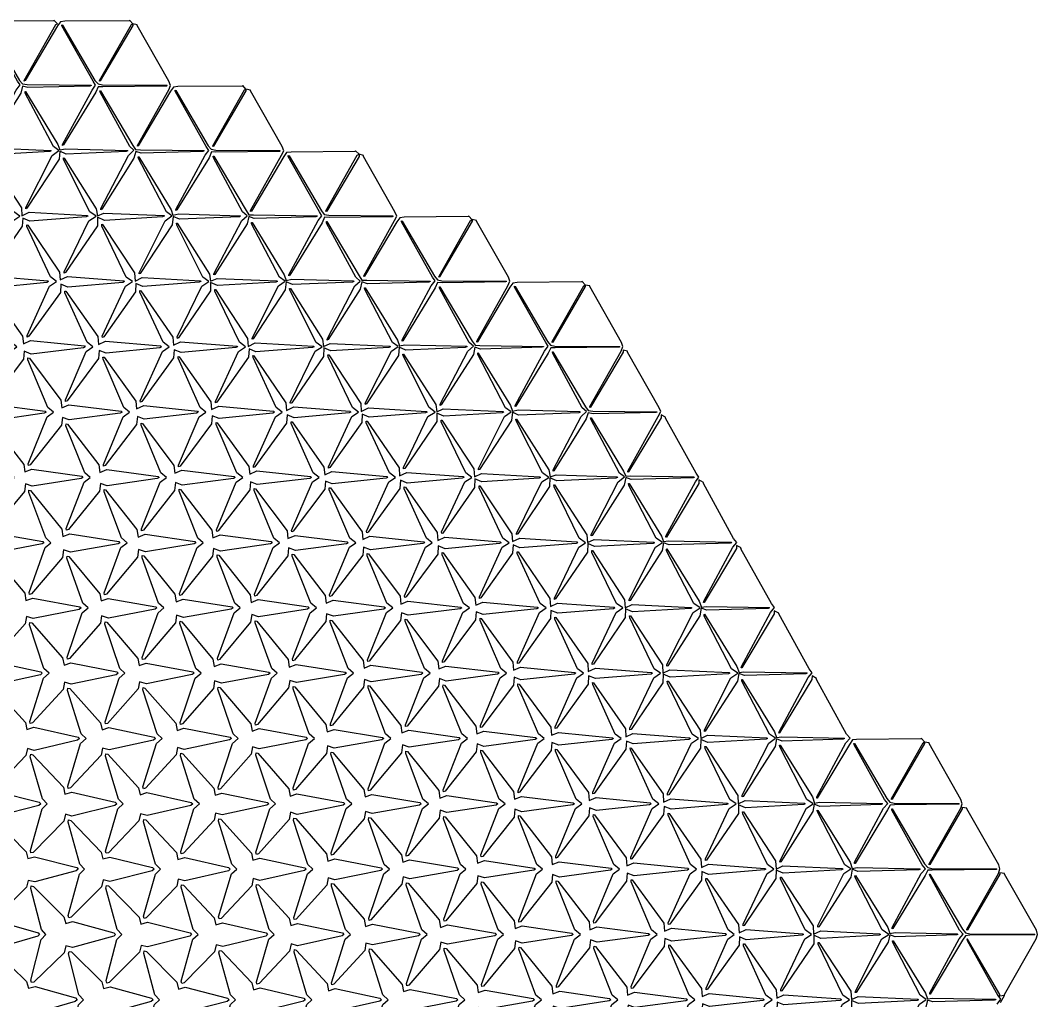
# Model space of a CAD drawing. Extents: x 0 to 195, y 0 to 191.
# Drawn here: x 122.4 to 189.9, y 125.5 to 190.6 of the extents above; entities that cross this region are included whole.
import ezdxf

# ---------------------------------------------------------------- set-up
doc = ezdxf.new("R2010")
doc.units = 0
doc.layers.add('DEFAULT', color=18, linetype='CONTINUOUS')

msp = doc.modelspace()

# ---------------------------------------------------------------- linework, layer by layer
at = {"layer": 'DEFAULT'}
for points in [[(122.57, 186.335), (122.884, 186.292), (127.113, 186.25), (127.125, 186.222), (127.035, 186.189), (122.923, 186.089), (122.577, 186.189), (122.457, 185.732), (120.324, 182.354), (120.25, 182.304), (120.239, 182.356), (122.155, 185.931), (122.425, 186.264), (122.242, 186.509), (120.198, 190.17), (120.19, 190.244), (120.228, 190.233), (122.38, 186.566)], [(127.575, 186.339), (127.876, 186.28), (132.128, 186.249), (132.166, 186.222), (132.109, 186.193), (127.886, 186.148), (127.593, 186.151), (127.424, 185.796), (125.282, 182.291), (125.224, 182.259), (125.222, 182.321), (127.191, 185.932), (127.409, 186.256), (127.265, 186.509), (125.187, 190.192), (125.182, 190.258), (125.222, 190.242), (127.376, 186.557)], [(120.019, 181.946), (120.463, 182.089), (124.456, 181.93), (124.48, 181.892), (124.377, 181.848), (120.503, 181.631), (120.034, 181.853), (120.012, 181.299), (117.893, 178.127), (117.814, 178.085), (117.806, 178.164), (119.509, 181.595), (119.972, 181.912), (119.593, 182.185), (117.767, 185.699), (117.756, 185.8), (117.801, 185.793), (119.939, 182.346)], [(125.052, 181.964), (125.425, 182.028), (129.531, 181.925), (129.547, 181.892), (129.445, 181.852), (125.469, 181.686), (125.049, 181.884), (124.992, 181.337), (122.867, 178.089), (122.796, 178.053), (122.792, 178.134), (124.541, 181.597), (124.983, 181.925), (124.616, 182.184), (122.757, 185.721), (122.742, 185.824), (122.779, 185.825), (124.922, 182.314)], [(130.069, 181.997), (130.389, 181.971), (134.602, 181.921), (134.617, 181.892), (134.529, 181.858), (130.426, 181.753), (130.073, 181.859), (129.957, 181.402), (127.824, 178.024), (127.762, 177.995), (127.762, 178.072), (129.606, 181.599), (129.955, 181.935), (129.688, 182.181), (127.723, 185.789), (127.707, 185.884), (127.739, 185.887), (129.889, 182.252)], [(135.076, 182.007), (135.377, 181.951), (139.626, 181.919), (139.661, 181.892), (139.599, 181.862), (135.391, 181.81), (135.097, 181.836), (134.937, 181.44), (132.799, 177.987), (132.733, 177.944), (132.725, 177.997), (134.685, 181.602), (134.913, 181.925), (134.755, 182.179), (132.692, 185.852), (132.686, 185.921), (132.726, 185.906), (134.879, 182.233)], [(132.537, 177.631), (132.941, 177.722), (137.001, 177.597), (137.033, 177.562), (136.947, 177.522), (132.968, 177.357), (132.553, 177.547), (132.498, 176.996), (130.375, 173.77), (130.303, 173.735), (130.299, 173.818), (132.026, 177.266), (132.474, 177.595), (132.116, 177.854), (130.257, 181.391), (130.243, 181.492), (130.283, 181.49), (132.425, 177.99)], [(137.57, 177.663), (137.891, 177.644), (142.098, 177.591), (142.111, 177.562), (142.018, 177.527), (137.932, 177.415), (137.572, 177.536), (137.463, 177.06), (135.332, 173.706), (135.265, 173.67), (135.261, 173.741), (137.107, 177.269), (137.464, 177.589), (137.159, 177.852), (135.237, 181.431), (135.217, 181.538), (135.244, 181.549), (137.393, 177.93)], [(142.574, 177.666), (142.885, 177.634), (147.11, 177.59), (147.146, 177.562), (147.082, 177.531), (142.899, 177.467), (142.586, 177.503), (142.434, 177.115), (140.295, 173.651), (140.234, 173.615), (140.229, 173.677), (142.175, 177.272), (142.417, 177.598), (142.252, 177.849), (140.194, 181.519), (140.192, 181.58), (140.239, 181.556), (142.389, 177.923)], [(122.522, 177.578), (123.003, 177.821), (126.878, 177.606), (126.906, 177.562), (126.794, 177.511), (123.045, 177.235), (122.581, 177.442), (122.55, 176.896), (120.442, 173.869), (120.355, 173.825), (120.345, 173.915), (121.925, 177.262), (122.4, 177.562), (121.999, 177.858), (120.311, 181.279), (120.306, 181.382), (120.368, 181.364), (122.492, 178.117)], [(127.534, 177.589), (127.963, 177.759), (131.956, 177.6), (131.973, 177.562), (131.86, 177.516), (128.012, 177.288), (127.552, 177.492), (127.534, 176.927), (125.421, 173.838), (125.337, 173.794), (125.328, 173.878), (126.963, 177.263), (127.447, 177.562), (127.042, 177.857), (125.291, 181.32), (125.28, 181.427), (125.33, 181.42), (127.462, 178.06)], [(120.092, 173.37), (120.57, 173.597), (124.245, 173.285), (124.295, 173.231), (124.186, 173.173), (120.6, 172.819), (120.145, 173.001), (120.105, 172.461), (118.014, 169.642), (117.908, 169.588), (117.891, 169.68), (119.325, 172.928), (119.774, 173.231), (119.382, 173.533), (117.865, 176.837), (117.863, 176.953), (117.937, 176.931), (120.046, 173.89)], [(125.071, 173.333), (125.551, 173.567), (129.283, 173.282), (129.333, 173.231), (129.23, 173.176), (125.577, 172.854), (125.118, 173.048), (125.081, 172.507), (122.982, 169.596), (122.887, 169.55), (122.874, 169.646), (124.361, 172.929), (124.815, 173.231), (124.417, 173.532), (122.849, 176.871), (122.846, 176.984), (122.915, 176.965), (125.029, 173.856)], [(130.03, 173.262), (130.51, 173.502), (134.364, 173.276), (134.394, 173.231), (134.28, 173.18), (130.552, 172.894), (130.09, 173.097), (130.058, 172.55), (127.953, 169.554), (127.865, 169.512), (127.855, 169.606), (129.402, 172.931), (129.86, 173.231), (129.452, 173.53), (127.833, 176.904), (127.822, 177.026), (127.877, 177.02), (129.999, 173.801)], [(135.025, 173.26), (135.471, 173.44), (139.441, 173.271), (139.471, 173.231), (139.371, 173.187), (135.506, 172.967), (135.045, 173.174), (135.027, 172.61), (132.913, 169.495), (132.837, 169.463), (132.834, 169.561), (134.45, 172.933), (134.932, 173.231), (134.529, 173.527), (132.797, 176.978), (132.783, 177.093), (132.829, 177.091), (134.961, 173.728)], [(140.043, 173.296), (140.437, 173.387), (144.507, 173.267), (144.534, 173.231), (144.442, 173.192), (140.47, 173.023), (140.049, 173.22), (139.995, 172.671), (137.871, 169.434), (137.799, 169.398), (137.794, 169.479), (139.536, 172.936), (139.984, 173.257), (139.602, 173.524), (137.763, 177.048), (137.749, 177.152), (137.789, 177.151), (139.929, 173.668)], [(145.075, 173.325), (145.391, 173.313), (149.599, 173.261), (149.604, 173.231), (149.501, 173.196), (145.44, 173.071), (145.065, 173.211), (144.968, 172.722), (142.838, 169.384), (142.769, 169.346), (142.763, 169.415), (144.603, 172.939), (144.963, 173.265), (144.665, 173.522), (142.734, 177.107), (142.719, 177.203), (142.753, 177.205), (144.901, 173.614)], [(150.084, 173.342), (150.371, 173.281), (154.639, 173.258), (154.667, 173.231), (154.599, 173.202), (150.391, 173.15), (150.089, 173.163), (149.926, 172.802), (147.784, 169.305), (147.733, 169.284), (147.737, 169.361), (149.659, 172.941), (149.921, 173.276), (149.752, 173.519), (147.693, 177.189), (147.689, 177.255), (147.732, 177.237), (149.884, 173.582)], [(137.525, 168.924), (138.006, 169.166), (141.871, 168.946), (141.905, 168.901), (141.797, 168.851), (138.044, 168.577), (137.587, 168.771), (137.561, 168.214), (135.457, 165.23), (135.369, 165.189), (135.36, 165.285), (136.893, 168.6), (137.363, 168.901), (136.966, 169.199), (135.326, 172.588), (135.316, 172.706), (135.371, 172.699), (137.495, 169.462)], [(142.52, 168.927), (142.976, 169.118), (146.931, 168.942), (146.963, 168.901), (146.863, 168.856), (143.01, 168.63), (142.553, 168.831), (142.535, 168.264), (140.423, 165.18), (140.337, 165.134), (140.326, 165.215), (141.966, 168.603), (142.445, 168.901), (142.035, 169.197), (140.294, 172.654), (140.282, 172.763), (140.331, 172.757), (142.463, 169.402)], [(147.559, 168.957), (147.927, 169.041), (152.027, 168.935), (152.035, 168.901), (151.925, 168.861), (147.979, 168.68), (147.541, 168.884), (147.5, 168.331), (145.378, 165.114), (145.303, 165.076), (145.298, 165.156), (147.028, 168.606), (147.483, 168.921), (147.093, 169.194), (145.268, 172.708), (145.255, 172.811), (145.298, 172.807), (147.437, 169.352)], [(152.573, 169.002), (152.888, 168.979), (157.104, 168.93), (157.113, 168.901), (157.016, 168.867), (152.933, 168.753), (152.57, 168.876), (152.463, 168.4), (150.332, 165.045), (150.27, 165.018), (150.27, 165.1), (152.087, 168.608), (152.463, 168.953), (152.183, 169.191), (150.226, 172.794), (150.211, 172.888), (150.244, 172.888), (152.393, 169.27)], [(157.583, 169.014), (157.871, 168.951), (162.138, 168.928), (162.171, 168.901), (162.11, 168.873), (157.885, 168.828), (157.595, 168.833), (157.426, 168.471), (155.284, 164.975), (155.23, 164.948), (155.23, 165.018), (157.173, 168.611), (157.416, 168.941), (157.257, 169.188), (155.191, 172.864), (155.187, 172.929), (155.229, 172.911), (157.381, 169.247)], [(122.63, 169.105), (123.105, 169.323), (126.675, 168.961), (126.724, 168.901), (126.603, 168.836), (123.142, 168.422), (122.684, 168.604), (122.63, 168.082), (120.547, 165.36), (120.44, 165.313), (120.424, 165.421), (121.752, 168.594), (122.183, 168.901), (121.799, 169.206), (120.403, 172.427), (120.4, 172.56), (120.476, 172.545), (122.576, 169.617)], [(127.604, 169.06), (128.079, 169.282), (131.726, 168.957), (131.78, 168.901), (131.673, 168.842), (128.106, 168.478), (127.652, 168.659), (127.61, 168.122), (125.52, 165.321), (125.422, 165.28), (125.41, 165.391), (126.783, 168.596), (127.231, 168.901), (126.851, 169.204), (125.379, 172.477), (125.377, 172.6), (125.451, 172.582), (127.557, 169.58)], [(132.57, 169.002), (133.043, 169.225), (136.798, 168.951), (136.835, 168.901), (136.72, 168.845), (133.083, 168.515), (132.623, 168.709), (132.584, 168.17), (130.487, 165.273), (130.392, 165.229), (130.38, 165.328), (131.848, 168.598), (132.297, 168.901), (131.899, 169.202), (130.357, 172.523), (130.353, 172.641), (130.423, 172.623), (132.535, 169.538)], [(120.193, 164.884), (120.662, 165.083), (124.062, 164.64), (124.129, 164.571), (124.012, 164.498), (120.687, 164.02), (120.237, 164.182), (120.174, 163.668), (118.106, 161.113), (117.988, 161.065), (117.967, 161.184), (119.156, 164.26), (119.572, 164.571), (119.206, 164.88), (117.944, 168.007), (117.95, 168.144), (118.042, 168.12), (120.126, 165.383)], [(125.171, 164.846), (125.639, 165.045), (129.109, 164.636), (129.17, 164.571), (129.054, 164.501), (125.666, 164.054), (125.213, 164.223), (125.154, 163.705), (123.08, 161.076), (122.967, 161.029), (122.948, 161.144), (124.197, 164.262), (124.618, 164.571), (124.244, 164.879), (122.928, 168.044), (122.933, 168.173), (123.024, 168.147), (125.112, 165.356)], [(130.136, 164.786), (130.609, 164.999), (134.167, 164.631), (134.223, 164.571), (134.108, 164.506), (130.639, 164.096), (130.183, 164.275), (130.131, 163.75), (128.049, 161.032), (127.945, 160.99), (127.931, 161.106), (129.237, 164.264), (129.667, 164.571), (129.288, 164.877), (127.908, 168.086), (127.905, 168.22), (127.984, 168.204), (130.082, 165.298)], [(135.108, 164.738), (135.583, 164.957), (139.219, 164.627), (139.274, 164.571), (139.166, 164.511), (135.61, 164.143), (135.154, 164.326), (135.11, 163.791), (133.021, 160.992), (132.921, 160.949), (132.908, 161.057), (134.288, 164.266), (134.729, 164.571), (134.343, 164.874), (132.883, 168.139), (132.881, 168.263), (132.957, 168.243), (135.061, 165.258)], [(140.071, 164.673), (140.553, 164.91), (144.279, 164.622), (144.329, 164.571), (144.224, 164.516), (140.58, 164.189), (140.12, 164.384), (140.082, 163.844), (137.984, 160.939), (137.892, 160.899), (137.883, 161.004), (139.342, 164.268), (139.79, 164.571), (139.392, 164.872), (137.86, 168.187), (137.851, 168.315), (137.913, 168.307), (140.027, 165.194)], [(145.031, 164.604), (145.512, 164.846), (149.359, 164.617), (149.391, 164.571), (149.28, 164.52), (145.552, 164.234), (145.091, 164.435), (145.06, 163.887), (142.955, 160.897), (142.867, 160.856), (142.858, 160.951), (144.397, 164.27), (144.855, 164.571), (144.449, 164.87), (142.834, 168.241), (142.822, 168.365), (142.876, 168.362), (144.998, 165.138)], [(150.032, 164.588), (150.47, 164.779), (154.442, 164.611), (154.467, 164.571), (154.362, 164.526), (150.511, 164.299), (150.05, 164.506), (150.03, 163.943), (147.917, 160.841), (147.838, 160.806), (147.834, 160.9), (149.45, 164.272), (149.929, 164.571), (149.524, 164.867), (147.799, 168.313), (147.789, 168.422), (147.841, 168.413), (149.971, 165.086)], [(155.054, 164.635), (155.428, 164.711), (159.526, 164.605), (159.547, 164.571), (159.45, 164.532), (155.466, 164.37), (155.053, 164.56), (154.994, 164.011), (152.871, 160.773), (152.801, 160.741), (152.798, 160.827), (154.527, 164.275), (154.979, 164.597), (154.603, 164.864), (152.763, 168.388), (152.749, 168.491), (152.79, 168.489), (154.93, 165.01)], [(160.078, 164.677), (160.38, 164.636), (164.62, 164.599), (164.637, 164.571), (164.553, 164.539), (160.414, 164.453), (160.075, 164.519), (159.94, 164.114), (157.803, 160.672), (157.752, 160.657), (157.759, 160.747), (159.611, 164.279), (159.955, 164.609), (159.683, 164.861), (157.726, 168.464), (157.708, 168.562), (157.738, 168.567), (159.889, 164.931)], [(142.606, 160.404), (143.081, 160.625), (146.723, 160.297), (146.778, 160.241), (146.672, 160.181), (143.107, 159.817), (142.654, 159.995), (142.613, 159.455), (140.525, 156.667), (140.422, 156.62), (140.407, 156.724), (141.79, 159.936), (142.233, 160.241), (141.847, 160.544), (140.381, 163.814), (140.379, 163.936), (140.454, 163.917), (142.559, 160.925)], [(147.572, 160.345), (148.047, 160.571), (151.79, 160.292), (151.834, 160.241), (151.724, 160.185), (148.081, 159.858), (147.621, 160.053), (147.582, 159.513), (145.484, 156.609), (145.391, 156.567), (145.38, 156.668), (146.848, 159.938), (147.295, 160.241), (146.895, 160.542), (145.359, 163.86), (145.354, 163.979), (145.422, 163.963), (147.534, 160.877)], [(152.528, 160.268), (153.006, 160.506), (156.872, 160.286), (156.919, 160.241), (156.828, 160.193), (153.028, 159.941), (152.57, 160.14), (152.548, 159.579), (150.44, 156.544), (150.361, 156.515), (150.358, 156.621), (151.897, 159.94), (152.361, 160.241), (151.959, 160.539), (150.329, 163.921), (150.32, 164.039), (150.377, 164.03), (152.499, 160.809)], [(157.555, 160.271), (157.944, 160.408), (161.994, 160.277), (162.012, 160.241), (161.908, 160.199), (157.987, 160.006), (157.542, 160.204), (157.518, 159.636), (155.401, 156.488), (155.321, 156.446), (155.313, 156.527), (156.995, 159.944), (157.462, 160.241), (157.036, 160.536), (155.294, 163.994), (155.28, 164.107), (155.327, 164.104), (157.46, 160.735)], [(162.569, 160.322), (162.904, 160.343), (167.073, 160.272), (167.103, 160.241), (167.026, 160.207), (162.928, 160.101), (162.581, 160.223), (162.47, 159.728), (160.34, 156.397), (160.277, 156.37), (160.278, 156.455), (162.071, 159.947), (162.478, 160.286), (162.152, 160.532), (160.24, 164.104), (160.229, 164.196), (160.269, 164.19), (162.414, 160.648)], [(122.725, 160.609), (123.191, 160.797), (126.505, 160.315), (126.578, 160.241), (126.46, 160.163), (123.213, 159.65), (122.764, 159.805), (122.694, 159.3), (120.633, 156.82), (120.511, 156.775), (120.489, 156.901), (121.608, 159.928), (122.01, 160.241), (121.649, 160.553), (120.47, 163.621), (120.477, 163.765), (120.576, 163.742), (122.652, 161.101)], [(127.698, 160.563), (128.164, 160.755), (131.559, 160.31), (131.624, 160.241), (131.504, 160.167), (128.191, 159.684), (127.741, 159.845), (127.676, 159.333), (125.609, 156.787), (125.491, 156.74), (125.47, 156.861), (126.649, 159.93), (127.059, 160.241), (126.691, 160.551), (125.451, 163.662), (125.457, 163.8), (125.552, 163.776), (127.633, 161.066)], [(132.67, 160.514), (133.139, 160.716), (136.608, 160.306), (136.672, 160.241), (136.558, 160.172), (133.164, 159.726), (132.714, 159.892), (132.657, 159.37), (130.583, 156.751), (130.47, 156.704), (130.452, 156.821), (131.69, 159.931), (132.113, 160.241), (131.741, 160.549), (130.429, 163.711), (130.432, 163.844), (130.521, 163.821), (132.61, 161.021)], [(137.636, 160.456), (138.107, 160.665), (141.672, 160.301), (141.726, 160.241), (141.611, 160.176), (138.138, 159.768), (137.684, 159.943), (137.633, 159.416), (135.552, 156.706), (135.445, 156.661), (135.429, 156.772), (136.74, 159.934), (137.169, 160.241), (136.787, 160.547), (135.408, 163.755), (135.407, 163.887), (135.487, 163.869), (137.584, 160.973)], [(120.276, 156.368), (120.737, 156.539), (123.914, 155.994), (123.993, 155.911), (123.87, 155.824), (120.759, 155.248), (120.311, 155.394), (120.228, 154.904), (118.179, 152.555), (118.048, 152.509), (118.021, 152.643), (119.034, 155.594), (119.422, 155.911), (119.075, 156.226), (118.003, 159.219), (118.019, 159.364), (118.132, 159.333), (120.193, 156.851)], [(125.253, 156.328), (125.716, 156.507), (128.955, 155.99), (129.029, 155.911), (128.905, 155.827), (125.741, 155.276), (125.29, 155.429), (125.211, 154.936), (123.156, 152.523), (123.031, 152.48), (123.008, 152.614), (124.064, 155.596), (124.458, 155.911), (124.106, 156.224), (122.989, 159.249), (123, 159.395), (123.106, 159.369), (125.174, 156.814)], [(130.228, 156.285), (130.694, 156.472), (133.999, 155.986), (134.072, 155.911), (133.954, 155.832), (130.717, 155.314), (130.268, 155.467), (130.198, 154.961), (128.139, 152.499), (128.016, 152.453), (127.993, 152.581), (129.098, 155.597), (129.501, 155.911), (129.144, 156.223), (127.973, 159.286), (127.981, 159.43), (128.08, 159.405), (130.155, 156.778)], [(135.198, 156.234), (135.666, 156.429), (139.054, 155.981), (139.122, 155.911), (139.005, 155.837), (135.691, 155.354), (135.239, 155.518), (135.174, 155.007), (133.106, 152.453), (132.991, 152.411), (132.973, 152.537), (134.143, 155.599), (134.552, 155.911), (134.186, 156.221), (132.954, 159.327), (132.958, 159.469), (133.049, 159.449), (135.132, 156.733)], [(140.171, 156.186), (140.643, 156.391), (144.101, 155.977), (144.169, 155.911), (144.058, 155.842), (140.664, 155.396), (140.211, 155.567), (140.152, 155.049), (138.077, 152.412), (137.968, 152.37), (137.952, 152.491), (139.19, 155.601), (139.61, 155.911), (139.237, 156.219), (137.931, 159.376), (137.933, 159.513), (138.019, 159.493), (140.109, 156.689)], [(145.135, 156.123), (145.607, 156.336), (149.171, 155.971), (149.229, 155.911), (149.118, 155.847), (145.634, 155.444), (145.182, 155.617), (145.134, 155.085), (143.052, 152.376), (142.945, 152.331), (142.929, 152.442), (144.24, 155.603), (144.665, 155.911), (144.281, 156.217), (142.911, 159.419), (142.907, 159.557), (142.984, 159.544), (145.082, 156.638)], [(150.099, 156.061), (150.567, 156.273), (154.25, 155.965), (154.306, 155.911), (154.205, 155.854), (150.59, 155.513), (150.137, 155.694), (150.101, 155.149), (148.008, 152.314), (147.913, 152.276), (147.903, 152.387), (149.297, 155.606), (149.737, 155.911), (149.347, 156.214), (147.881, 159.483), (147.879, 159.606), (147.954, 159.586), (150.059, 156.595)], [(155.052, 155.98), (155.533, 156.219), (159.318, 155.959), (159.371, 155.911), (159.278, 155.86), (155.553, 155.571), (155.096, 155.766), (155.066, 155.214), (152.963, 152.249), (152.875, 152.209), (152.866, 152.309), (154.378, 155.609), (154.828, 155.911), (154.421, 156.211), (152.847, 159.554), (152.837, 159.679), (152.896, 159.672), (155.014, 156.507)], [(160.028, 155.918), (160.478, 156.131), (164.427, 155.951), (164.471, 155.911), (164.384, 155.867), (160.499, 155.657), (160.043, 155.858), (160.029, 155.285), (157.915, 152.178), (157.838, 152.146), (157.835, 152.242), (159.448, 155.612), (159.905, 155.911), (159.485, 156.208), (157.817, 159.615), (157.802, 159.738), (157.85, 159.739), (159.978, 156.44)], [(165.069, 155.979), (165.411, 156.024), (169.56, 155.943), (169.59, 155.911), (169.512, 155.876), (165.435, 155.759), (165.078, 155.902), (164.977, 155.384), (162.849, 152.081), (162.786, 152.056), (162.788, 152.146), (164.548, 155.616), (164.996, 155.929), (164.589, 156.204), (162.769, 159.714), (162.75, 159.829), (162.784, 159.837), (164.926, 156.341)], [(142.699, 151.904), (143.167, 152.099), (146.553, 151.651), (146.628, 151.581), (146.518, 151.508), (143.184, 151.035), (142.734, 151.197), (142.671, 150.682), (140.603, 148.118), (140.489, 148.076), (140.471, 148.203), (141.647, 151.269), (142.06, 151.581), (141.696, 151.89), (140.449, 155.006), (140.455, 155.144), (140.549, 155.119), (142.632, 152.403)], [(147.661, 151.839), (148.128, 152.039), (151.63, 151.644), (151.698, 151.581), (151.592, 151.514), (148.147, 151.094), (147.693, 151.267), (147.64, 150.743), (145.561, 148.058), (145.458, 148.023), (145.446, 148.148), (146.703, 151.272), (147.117, 151.581), (146.736, 151.889), (145.431, 155.046), (145.431, 155.186), (145.515, 155.169), (147.605, 152.353)], [(152.616, 151.76), (153.089, 151.976), (156.708, 151.638), (156.772, 151.581), (156.672, 151.521), (153.107, 151.157), (152.654, 151.335), (152.613, 150.795), (150.525, 148.007), (150.426, 147.967), (150.414, 148.08), (151.773, 151.275), (152.2, 151.581), (151.808, 151.885), (150.399, 155.115), (150.393, 155.251), (150.465, 155.24), (152.568, 152.281)], [(157.572, 151.685), (158.045, 151.908), (161.793, 151.631), (161.853, 151.581), (161.762, 151.528), (158.062, 151.228), (157.604, 151.422), (157.573, 150.872), (155.472, 147.931), (155.386, 147.898), (155.38, 148.008), (156.848, 151.278), (157.287, 151.581), (156.882, 151.882), (155.365, 155.186), (155.358, 155.312), (155.424, 155.301), (157.536, 152.219)], [(162.525, 151.586), (162.986, 151.814), (166.911, 151.622), (166.958, 151.581), (166.872, 151.536), (163.006, 151.317), (162.549, 151.517), (162.533, 150.947), (160.421, 147.857), (160.344, 147.826), (160.342, 147.927), (161.932, 151.281), (162.383, 151.581), (161.962, 151.879), (160.328, 155.263), (160.314, 155.389), (160.364, 155.389), (162.489, 152.13)], [(167.578, 151.642), (167.906, 151.686), (172.069, 151.612), (172.093, 151.581), (172.009, 151.546), (167.937, 151.426), (167.575, 151.571), (167.476, 151.056), (165.348, 147.749), (165.289, 147.73), (165.294, 147.827), (167.036, 151.285), (167.494, 151.59), (167.074, 151.875), (165.277, 155.37), (165.257, 155.487), (165.292, 155.495), (167.432, 152.023)], [(122.8, 152.08), (123.257, 152.24), (126.374, 151.667), (126.453, 151.581), (126.326, 151.489), (123.281, 150.883), (122.836, 151.019), (122.748, 150.534), (120.707, 148.264), (120.57, 148.217), (120.539, 148.353), (121.494, 151.262), (121.873, 151.581), (121.533, 151.897), (120.522, 154.847), (120.54, 154.996), (120.659, 154.965), (122.713, 152.559)], [(127.782, 152.048), (128.242, 152.217), (131.404, 151.665), (131.485, 151.581), (131.364, 151.493), (128.262, 150.913), (127.816, 151.055), (127.732, 150.565), (125.685, 148.233), (125.553, 148.188), (125.526, 148.324), (126.524, 151.264), (126.912, 151.581), (126.569, 151.896), (125.506, 154.882), (125.523, 155.026), (125.638, 154.994), (127.698, 152.529)], [(132.753, 151.998), (133.214, 152.173), (136.46, 151.659), (136.535, 151.581), (136.414, 151.498), (133.237, 150.953), (132.789, 151.101), (132.713, 150.602), (130.659, 148.197), (130.534, 148.155), (130.51, 148.289), (131.559, 151.265), (131.949, 151.581), (131.597, 151.895), (130.494, 154.91), (130.504, 155.058), (130.609, 155.034), (132.677, 152.489)], [(137.725, 151.95), (138.188, 152.133), (141.51, 151.655), (141.579, 151.581), (141.458, 151.502), (138.214, 150.987), (137.765, 151.143), (137.695, 150.638), (135.634, 148.162), (135.512, 148.116), (135.49, 148.243), (136.606, 151.267), (137.008, 151.581), (136.648, 151.892), (135.47, 154.96), (135.479, 155.102), (135.58, 155.075), (137.655, 152.447)], [(170.081, 147.31), (170.404, 147.353), (174.573, 147.282), (174.596, 147.251), (174.51, 147.216), (170.436, 147.097), (170.072, 147.234), (169.971, 146.736), (167.841, 143.408), (167.787, 143.396), (167.795, 143.499), (169.535, 146.955), (169.992, 147.261), (169.576, 147.544), (167.776, 151.041), (167.757, 151.156), (167.794, 151.162), (169.934, 147.695)], [(120.345, 147.828), (120.8, 147.978), (123.787, 147.346), (123.881, 147.251), (123.761, 147.152), (120.813, 146.503), (120.374, 146.624), (120.279, 146.146), (118.25, 143.991), (118.105, 143.947), (118.069, 144.091), (118.925, 146.929), (119.29, 147.251), (118.963, 147.57), (118.053, 150.448), (118.076, 150.604), (118.203, 150.573), (120.246, 148.292)], [(125.326, 147.794), (125.782, 147.949), (128.824, 147.342), (128.912, 147.251), (128.789, 147.155), (125.8, 146.524), (125.356, 146.656), (125.262, 146.177), (123.227, 143.96), (123.085, 143.914), (123.052, 144.053), (123.964, 146.931), (124.328, 147.251), (123.988, 147.569), (123.042, 150.472), (123.062, 150.628), (123.185, 150.599), (125.232, 148.265)], [(130.303, 147.755), (130.759, 147.914), (133.869, 147.338), (133.951, 147.251), (133.827, 147.159), (130.78, 146.554), (130.335, 146.692), (130.247, 146.208), (128.205, 143.93), (128.07, 143.887), (128.041, 144.028), (128.989, 146.932), (129.364, 147.251), (129.022, 147.568), (128.027, 150.506), (128.044, 150.659), (128.162, 150.63), (130.216, 148.234)], [(135.277, 147.71), (135.738, 147.88), (138.912, 147.334), (138.996, 147.251), (138.879, 147.165), (135.754, 146.595), (135.308, 146.738), (135.228, 146.244), (133.179, 143.894), (133.051, 143.853), (133.026, 143.993), (134.025, 146.934), (134.41, 147.251), (134.064, 147.566), (133.008, 150.547), (133.022, 150.698), (133.133, 150.671), (135.194, 148.192)], [(140.25, 147.663), (140.711, 147.838), (143.966, 147.328), (144.045, 147.251), (143.929, 147.169), (140.729, 146.634), (140.283, 146.782), (140.209, 146.28), (138.154, 143.859), (138.028, 143.814), (138.004, 143.945), (139.073, 146.936), (139.462, 147.251), (139.104, 147.564), (137.99, 150.587), (138.002, 150.733), (138.107, 150.707), (140.175, 148.156)], [(145.214, 147.6), (145.674, 147.781), (149.039, 147.322), (149.11, 147.251), (148.995, 147.176), (145.696, 146.687), (145.247, 146.844), (145.182, 146.332), (143.117, 143.808), (143.001, 143.768), (142.983, 143.899), (144.12, 146.938), (144.52, 147.251), (144.154, 147.562), (142.968, 150.636), (142.975, 150.779), (143.072, 150.756), (145.149, 148.106)], [(150.176, 147.535), (150.643, 147.731), (154.101, 147.316), (154.167, 147.251), (154.055, 147.181), (150.666, 146.734), (150.211, 146.907), (150.151, 146.392), (148.075, 143.749), (147.969, 143.712), (147.956, 143.839), (149.182, 146.941), (149.596, 147.251), (149.222, 147.559), (147.937, 150.702), (147.94, 150.839), (148.03, 150.818), (150.117, 148.044)], [(155.129, 147.452), (155.596, 147.658), (159.193, 147.309), (159.253, 147.251), (159.146, 147.189), (155.62, 146.806), (155.164, 146.988), (155.117, 146.457), (153.03, 143.684), (152.937, 143.656), (152.93, 143.785), (154.237, 146.943), (154.664, 147.251), (154.281, 147.556), (152.911, 150.759), (152.907, 150.896), (152.984, 150.883), (155.082, 147.977)], [(160.079, 147.367), (160.551, 147.586), (164.283, 147.302), (164.346, 147.251), (164.258, 147.198), (160.563, 146.895), (160.106, 147.088), (160.074, 146.539), (157.973, 143.603), (157.892, 143.579), (157.891, 143.701), (159.324, 146.947), (159.765, 147.251), (159.368, 147.553), (157.871, 150.843), (157.865, 150.97), (157.933, 150.957), (160.043, 147.903)], [(165.03, 147.262), (165.485, 147.482), (169.413, 147.292), (169.458, 147.251), (169.37, 147.206), (165.507, 146.985), (165.047, 147.191), (165.028, 146.626), (162.914, 143.517), (162.842, 143.493), (162.843, 143.6), (164.429, 146.951), (164.876, 147.251), (164.452, 147.549), (162.832, 150.924), (162.819, 151.05), (162.871, 151.049), (164.994, 147.81)], [(142.765, 143.359), (143.223, 143.527), (146.441, 143.001), (146.521, 142.921), (146.402, 142.837), (143.243, 142.283), (142.795, 142.431), (142.717, 141.935), (140.664, 139.544), (140.54, 139.505), (140.518, 139.646), (141.542, 142.604), (141.925, 142.921), (141.573, 143.235), (140.504, 146.226), (140.516, 146.377), (140.624, 146.353), (142.687, 143.85)], [(147.727, 143.293), (148.187, 143.47), (151.513, 142.994), (151.592, 142.921), (151.482, 142.844), (148.202, 142.346), (147.756, 142.498), (147.691, 141.985), (145.629, 139.494), (145.512, 139.457), (145.494, 139.593), (146.595, 142.607), (146.992, 142.921), (146.631, 143.233), (145.478, 146.283), (145.486, 146.43), (145.586, 146.408), (147.659, 143.795)], [(152.689, 143.227), (153.147, 143.408), (156.592, 142.987), (156.662, 142.921), (156.552, 142.851), (153.167, 142.401), (152.716, 142.567), (152.659, 142.046), (150.586, 139.434), (150.476, 139.394), (150.461, 139.52), (151.67, 142.61), (152.075, 142.921), (151.699, 143.23), (150.448, 146.349), (150.455, 146.483), (150.551, 146.456), (152.633, 143.745)], [(157.637, 143.136), (158.098, 143.33), (161.69, 142.979), (161.75, 142.921), (161.644, 142.858), (158.121, 142.474), (157.665, 142.655), (157.618, 142.124), (155.532, 139.357), (155.438, 139.328), (155.432, 139.457), (156.735, 142.613), (157.157, 142.921), (156.773, 143.227), (155.415, 146.421), (155.415, 146.552), (155.499, 146.532), (157.593, 143.669)], [(162.577, 143.033), (163.045, 143.247), (166.795, 142.971), (166.851, 142.921), (166.758, 142.868), (163.064, 142.565), (162.607, 142.757), (162.575, 142.207), (160.475, 139.275), (160.394, 139.251), (160.393, 139.374), (161.821, 142.616), (162.262, 142.921), (161.865, 143.223), (160.373, 146.51), (160.367, 146.637), (160.435, 146.624), (162.544, 143.576)], [(167.538, 142.932), (167.979, 143.142), (171.925, 142.961), (171.967, 142.921), (171.878, 142.877), (168.003, 142.661), (167.546, 142.863), (167.53, 142.293), (165.417, 139.19), (165.344, 139.164), (165.343, 139.27), (166.928, 142.621), (167.382, 142.921), (166.963, 143.219), (165.327, 146.604), (165.317, 146.723), (165.372, 146.717), (167.495, 143.482)], [(172.57, 142.981), (172.914, 143.039), (177.053, 142.953), (177.077, 142.921), (176.99, 142.884), (172.946, 142.752), (172.565, 142.91), (172.476, 142.396), (170.347, 139.088), (170.287, 139.067), (170.291, 139.162), (172.042, 142.625), (172.493, 142.937), (172.087, 143.214), (170.27, 146.722), (170.254, 146.831), (170.294, 146.833), (172.433, 143.364)], [(122.863, 143.529), (123.317, 143.674), (126.254, 143.02), (126.345, 142.921), (126.217, 142.817), (123.335, 142.138), (122.895, 142.257), (122.792, 141.789), (120.769, 139.687), (120.62, 139.643), (120.582, 139.791), (121.395, 142.598), (121.747, 142.921), (121.422, 143.242), (120.571, 146.077), (120.595, 146.242), (120.723, 146.217), (122.759, 143.988)], [(127.846, 143.498), (128.298, 143.645), (131.291, 143.016), (131.382, 142.921), (131.26, 142.822), (128.314, 142.171), (127.874, 142.294), (127.778, 141.818), (125.748, 139.659), (125.604, 139.616), (125.57, 139.763), (126.423, 142.599), (126.785, 142.921), (126.457, 143.241), (125.555, 146.112), (125.579, 146.269), (125.706, 146.239), (127.748, 143.966)], [(132.823, 143.458), (133.276, 143.611), (136.335, 143.011), (136.419, 142.921), (136.292, 142.826), (133.298, 142.197), (132.854, 142.329), (132.76, 141.851), (130.724, 139.626), (130.585, 139.582), (130.553, 139.724), (131.463, 142.601), (131.829, 142.921), (131.491, 143.239), (130.54, 146.146), (130.561, 146.3), (130.684, 146.27), (132.731, 143.934)], [(137.796, 143.413), (138.255, 143.577), (141.378, 143.007), (141.464, 142.921), (141.345, 142.831), (138.271, 142.238), (137.826, 142.377), (137.741, 141.889), (135.697, 139.589), (135.566, 139.55), (135.54, 139.694), (136.492, 142.602), (136.872, 142.921), (136.533, 143.237), (135.522, 146.186), (135.538, 146.339), (135.653, 146.312), (137.709, 143.891)], [(170.029, 138.599), (170.484, 138.821), (174.414, 138.632), (174.46, 138.59), (174.374, 138.546), (170.504, 138.328), (170.047, 138.53), (170.031, 137.961), (167.918, 134.862), (167.845, 134.838), (167.846, 134.946), (169.422, 138.291), (169.876, 138.59), (169.459, 138.889), (167.829, 142.27), (167.816, 142.395), (167.867, 142.393), (169.992, 139.145)], [(175.078, 138.641), (175.412, 138.706), (179.557, 138.622), (179.58, 138.59), (179.491, 138.554), (175.445, 138.422), (175.061, 138.573), (174.97, 138.076), (172.84, 134.747), (172.785, 134.733), (172.793, 134.835), (174.539, 138.295), (174.995, 138.601), (174.576, 138.884), (172.775, 142.382), (172.761, 142.489), (172.804, 142.487), (174.942, 139.05)], [(180.082, 138.704), (180.371, 138.64), (184.638, 138.617), (184.676, 138.59), (184.62, 138.562), (180.38, 138.526), (180.093, 138.51), (179.914, 138.183), (177.77, 134.642), (177.729, 134.636), (177.741, 134.729), (179.65, 138.299), (179.935, 138.622), (179.712, 138.879), (177.712, 142.51), (177.697, 142.6), (177.728, 142.602), (179.88, 138.935)], [(120.403, 139.268), (120.852, 139.399), (123.684, 138.697), (123.783, 138.59), (123.659, 138.481), (120.864, 137.763), (120.429, 137.869), (120.319, 137.408), (118.306, 135.408), (118.15, 135.365), (118.107, 135.519), (118.837, 138.265), (119.181, 138.59), (118.869, 138.914), (118.094, 141.694), (118.126, 141.858), (118.267, 141.827), (120.291, 139.719)], [(125.385, 139.237), (125.834, 139.372), (128.719, 138.693), (128.813, 138.59), (128.687, 138.484), (125.85, 137.784), (125.41, 137.901), (125.302, 137.44), (123.282, 135.375), (123.132, 135.334), (123.094, 135.487), (123.869, 138.266), (124.214, 138.59), (123.892, 138.913), (123.084, 141.717), (123.113, 141.88), (123.249, 141.851), (125.278, 139.695)], [(130.362, 139.197), (130.814, 139.34), (133.759, 138.689), (133.852, 138.59), (133.728, 138.489), (130.83, 137.816), (130.391, 137.935), (130.29, 137.463), (128.265, 135.353), (128.119, 135.311), (128.083, 135.461), (128.895, 138.268), (129.248, 138.59), (128.924, 138.912), (128.07, 141.749), (128.094, 141.912), (128.223, 141.885), (130.26, 139.659)], [(135.341, 139.16), (135.791, 139.304), (138.805, 138.684), (138.896, 138.59), (138.774, 138.494), (135.807, 137.853), (135.365, 137.979), (135.271, 137.501), (133.238, 135.316), (133.098, 135.275), (133.066, 135.423), (133.933, 138.269), (134.294, 138.59), (133.962, 138.91), (133.053, 141.786), (133.077, 141.942), (133.204, 141.912), (135.246, 139.633)], [(140.311, 139.108), (140.764, 139.261), (143.86, 138.678), (143.947, 138.59), (143.827, 138.499), (140.78, 137.894), (140.336, 138.03), (140.248, 137.544), (138.207, 135.273), (138.074, 135.234), (138.047, 135.381), (138.976, 138.271), (139.345, 138.59), (139.005, 138.908), (138.034, 141.829), (138.053, 141.983), (138.173, 141.955), (140.224, 139.589)], [(145.278, 139.051), (145.733, 139.213), (148.921, 138.672), (149.009, 138.59), (148.897, 138.506), (145.745, 137.949), (145.3, 138.091), (145.223, 137.592), (143.173, 135.226), (143.048, 135.189), (143.025, 135.332), (144.025, 138.273), (144.405, 138.59), (144.056, 138.906), (143.012, 141.879), (143.027, 142.029), (143.14, 142.001), (145.199, 139.542)], [(150.236, 138.977), (150.696, 139.155), (153.995, 138.665), (154.079, 138.59), (153.972, 138.513), (150.707, 138.008), (150.26, 138.162), (150.192, 137.652), (148.13, 135.167), (148.014, 135.13), (147.997, 135.268), (149.09, 138.276), (149.477, 138.59), (149.113, 138.904), (147.987, 141.935), (147.994, 142.087), (148.093, 142.067), (150.164, 139.475)], [(155.191, 138.899), (155.649, 139.081), (159.089, 138.657), (159.16, 138.59), (159.051, 138.52), (155.668, 138.07), (155.217, 138.235), (155.16, 137.714), (153.087, 135.105), (152.979, 135.069), (152.965, 135.199), (154.16, 138.279), (154.56, 138.59), (154.182, 138.901), (152.956, 142.002), (152.96, 142.145), (153.053, 142.124), (155.134, 139.417)], [(160.138, 138.808), (160.598, 139.001), (164.188, 138.649), (164.246, 138.59), (164.137, 138.528), (160.624, 138.139), (160.166, 138.324), (160.116, 137.798), (158.029, 135.023), (157.937, 134.997), (157.932, 135.128), (159.234, 138.283), (159.655, 138.59), (159.269, 138.897), (157.916, 142.087), (157.917, 142.22), (158, 142.199), (160.094, 139.341)], [(165.079, 138.705), (165.547, 138.92), (169.29, 138.641), (169.346, 138.59), (169.251, 138.537), (165.567, 138.229), (165.108, 138.424), (165.075, 137.877), (162.975, 134.945), (162.895, 134.924), (162.895, 135.049), (164.315, 138.286), (164.757, 138.59), (164.363, 138.893), (162.873, 142.178), (162.867, 142.306), (162.935, 142.294), (165.044, 139.246)], [(142.82, 134.793), (143.271, 134.943), (146.345, 134.35), (146.439, 134.26), (146.324, 134.169), (143.282, 133.561), (142.84, 133.693), (142.753, 133.205), (140.714, 130.952), (140.58, 130.914), (140.553, 131.063), (141.463, 133.941), (141.828, 134.26), (141.488, 134.579), (140.542, 137.482), (140.562, 137.638), (140.684, 137.61), (142.731, 135.274)], [(147.78, 134.725), (148.235, 134.885), (151.418, 134.343), (151.504, 134.26), (151.389, 134.175), (148.249, 133.612), (147.803, 133.757), (147.723, 133.263), (145.673, 130.895), (145.549, 130.86), (145.527, 131.005), (146.522, 133.943), (146.895, 134.26), (146.542, 134.577), (145.518, 137.535), (145.532, 137.691), (145.643, 137.667), (147.701, 135.216)], [(152.739, 134.653), (153.197, 134.826), (156.493, 134.336), (156.575, 134.26), (156.467, 134.183), (153.21, 133.674), (152.763, 133.826), (152.695, 133.317), (150.634, 130.841), (150.518, 130.806), (150.5, 130.945), (151.583, 133.946), (151.971, 134.26), (151.61, 134.574), (150.488, 137.602), (150.497, 137.751), (150.599, 137.729), (152.669, 135.154)], [(157.69, 134.568), (158.146, 134.747), (161.593, 134.327), (161.661, 134.26), (161.548, 134.19), (158.169, 133.738), (157.717, 133.905), (157.659, 133.386), (155.586, 130.774), (155.48, 130.741), (155.467, 130.874), (156.655, 133.949), (157.056, 134.26), (156.679, 134.57), (155.457, 137.67), (155.461, 137.813), (155.553, 137.793), (157.635, 135.088)], [(162.64, 134.481), (163.099, 134.672), (166.688, 134.319), (166.753, 134.26), (166.652, 134.199), (163.117, 133.82), (162.665, 133.995), (162.621, 133.458), (160.536, 130.702), (160.441, 130.672), (160.433, 130.8), (161.731, 133.952), (162.156, 134.26), (161.774, 134.566), (160.414, 137.762), (160.417, 137.889), (160.504, 137.864), (162.597, 135.016)], [(167.581, 134.379), (168.048, 134.591), (171.789, 134.311), (171.851, 134.26), (171.763, 134.208), (168.061, 133.909), (167.607, 134.095), (167.578, 133.54), (165.479, 130.621), (165.394, 130.591), (165.389, 130.706), (166.828, 133.957), (167.265, 134.26), (166.863, 134.563), (165.374, 137.848), (165.369, 137.973), (165.439, 137.958), (167.547, 134.921)], [(172.538, 134.27), (172.978, 134.481), (176.926, 134.301), (176.96, 134.26), (176.861, 134.215), (173.011, 133.988), (172.548, 134.198), (172.527, 133.639), (170.412, 130.524), (170.341, 130.499), (170.341, 130.605), (171.933, 133.961), (172.381, 134.26), (171.958, 134.559), (170.33, 137.938), (170.317, 138.062), (170.369, 138.06), (172.493, 134.818)], [(177.575, 134.312), (177.914, 134.379), (182.053, 134.292), (182.08, 134.26), (181.996, 134.224), (177.943, 134.096), (177.574, 134.26), (177.484, 133.721), (175.357, 130.443), (175.295, 130.421), (175.298, 130.516), (177.026, 133.965), (177.484, 134.278), (177.088, 134.554), (175.27, 138.063), (175.258, 138.164), (175.304, 138.158), (177.441, 134.72)], [(182.588, 134.37), (182.867, 134.304), (187.146, 134.287), (187.178, 134.26), (187.118, 134.232), (182.881, 134.194), (182.595, 134.186), (182.42, 133.842), (180.277, 130.323), (180.231, 130.31), (180.239, 130.395), (182.154, 133.97), (182.435, 134.287), (182.208, 134.549), (180.214, 138.176), (180.2, 138.265), (180.232, 138.265), (182.384, 134.611)], [(122.918, 134.963), (123.363, 135.086), (126.162, 134.37), (126.257, 134.26), (126.128, 134.147), (123.38, 133.408), (122.942, 133.515), (122.827, 133.063), (120.817, 131.091), (120.66, 131.052), (120.616, 131.209), (121.317, 133.934), (121.647, 134.26), (121.334, 134.586), (120.609, 137.329), (120.642, 137.5), (120.783, 137.474), (122.803, 135.412)], [(127.902, 134.936), (128.349, 135.065), (131.189, 134.367), (131.29, 134.26), (131.169, 134.152), (128.359, 133.44), (127.923, 133.549), (127.814, 133.087), (125.8, 131.069), (125.647, 131.029), (125.606, 131.185), (126.34, 133.935), (126.684, 134.26), (126.371, 134.584), (125.593, 137.366), (125.625, 137.528), (125.767, 137.496), (127.791, 135.39)], [(132.878, 134.894), (133.326, 135.029), (136.235, 134.361), (136.336, 134.26), (136.218, 134.157), (133.335, 133.478), (132.896, 133.596), (132.793, 133.127), (130.77, 131.029), (130.625, 130.991), (130.59, 131.148), (131.378, 133.937), (131.722, 134.26), (131.397, 134.583), (130.581, 137.392), (130.609, 137.557), (130.742, 137.529), (132.774, 135.356)], [(137.85, 134.846), (138.3, 134.988), (141.288, 134.356), (141.381, 134.26), (141.26, 134.162), (138.314, 133.512), (137.873, 133.636), (137.776, 133.16), (135.746, 130.997), (135.604, 130.955), (135.57, 131.103), (136.423, 133.939), (136.775, 134.26), (136.439, 134.581), (135.563, 137.434), (135.587, 137.595), (135.715, 137.567), (137.754, 135.317)], [(165.138, 130.148), (165.603, 130.348), (169.18, 129.989), (169.249, 129.93), (169.151, 129.869), (165.618, 129.489), (165.165, 129.666), (165.121, 129.129), (163.035, 126.371), (162.939, 126.34), (162.932, 126.467), (164.235, 129.622), (164.651, 129.93), (164.263, 130.237), (162.919, 133.421), (162.917, 133.56), (162.996, 133.546), (165.091, 130.674)], [(170.075, 130.039), (170.543, 130.254), (174.298, 129.98), (174.356, 129.93), (174.265, 129.878), (170.56, 129.58), (170.106, 129.767), (170.078, 129.211), (167.979, 126.29), (167.894, 126.261), (167.89, 126.377), (169.328, 129.626), (169.76, 129.93), (169.355, 130.233), (167.877, 133.51), (167.868, 133.644), (167.932, 133.638), (170.042, 130.581)], [(175.022, 129.946), (175.494, 130.176), (179.396, 129.973), (179.451, 129.93), (179.373, 129.886), (175.505, 129.666), (175.044, 129.875), (175.026, 129.311), (172.911, 126.191), (172.839, 126.167), (172.84, 126.273), (174.435, 129.631), (174.888, 129.93), (174.466, 130.228), (172.826, 133.617), (172.818, 133.731), (172.877, 133.719), (174.999, 130.499)], [(180.067, 129.984), (180.421, 130.06), (184.54, 129.963), (184.581, 129.93), (184.512, 129.895), (180.435, 129.778), (180.073, 129.913), (179.97, 129.416), (177.84, 126.087), (177.786, 126.074), (177.793, 126.176), (179.537, 129.635), (180, 129.93), (179.559, 130.225), (177.783, 133.705), (177.764, 133.823), (177.801, 133.831), (179.939, 130.386)], [(185.086, 130.039), (185.369, 129.978), (189.641, 129.957), (189.685, 129.93), (189.637, 129.903), (185.372, 129.879), (185.095, 129.84), (184.904, 129.541), (182.758, 125.964), (182.72, 125.96), (182.732, 126.051), (184.669, 129.64), (184.934, 129.943), (184.696, 130.219), (182.72, 133.835), (182.703, 133.929), (182.733, 133.933), (184.885, 130.283)], [(120.45, 130.688), (120.892, 130.801), (123.604, 130.046), (123.707, 129.93), (123.581, 129.811), (120.903, 129.041), (120.468, 129.14), (120.346, 128.696), (118.344, 126.798), (118.182, 126.76), (118.134, 126.922), (118.774, 129.602), (119.094, 129.93), (118.79, 130.258), (118.128, 132.955), (118.167, 133.126), (118.318, 133.098), (120.327, 131.129)], [(125.434, 130.662), (125.877, 130.779), (128.632, 130.043), (128.738, 129.93), (128.617, 129.816), (125.885, 129.069), (125.451, 129.171), (125.334, 128.718), (123.328, 126.776), (123.169, 126.738), (123.125, 126.899), (123.797, 129.603), (124.125, 129.93), (123.818, 130.256), (123.116, 132.983), (123.153, 133.15), (123.302, 133.118), (125.316, 131.107)], [(130.409, 130.618), (130.853, 130.74), (133.682, 130.037), (133.78, 129.93), (133.654, 129.82), (130.867, 129.098), (130.43, 129.206), (130.319, 128.748), (128.306, 126.747), (128.152, 126.708), (128.111, 126.866), (128.83, 129.604), (129.161, 129.93), (128.844, 130.255), (128.104, 133.009), (128.137, 133.178), (128.278, 133.151), (130.299, 131.074)], [(135.385, 130.575), (135.833, 130.709), (138.721, 130.033), (138.822, 129.93), (138.704, 129.826), (135.842, 129.137), (135.405, 129.249), (135.302, 128.78), (133.282, 126.715), (133.133, 126.676), (133.096, 126.831), (133.864, 129.606), (134.21, 129.93), (133.89, 130.253), (133.084, 133.055), (133.113, 133.219), (133.248, 133.191), (135.278, 131.034)], [(140.357, 130.528), (140.806, 130.666), (143.776, 130.027), (143.877, 129.93), (143.763, 129.832), (140.812, 129.184), (140.374, 129.303), (140.28, 128.823), (138.251, 126.673), (138.109, 126.634), (138.076, 126.785), (138.91, 129.608), (139.259, 129.93), (138.927, 130.252), (138.069, 133.091), (138.093, 133.253), (138.223, 133.226), (140.26, 130.999)], [(145.32, 130.464), (145.771, 130.612), (148.846, 130.02), (148.939, 129.93), (148.824, 129.839), (145.782, 129.232), (145.342, 129.359), (145.256, 128.869), (143.218, 126.628), (143.081, 126.586), (143.052, 126.731), (143.965, 129.611), (144.323, 129.93), (143.978, 130.249), (143.046, 133.142), (143.065, 133.302), (143.186, 133.277), (145.233, 130.946)], [(150.284, 130.401), (150.738, 130.56), (153.912, 130.013), (153.999, 129.93), (153.886, 129.845), (150.751, 129.28), (150.305, 129.424), (150.225, 128.929), (148.175, 126.569), (148.05, 126.531), (148.027, 126.675), (149.022, 129.613), (149.396, 129.93), (149.043, 130.246), (148.018, 133.206), (148.033, 133.358), (148.147, 133.33), (150.205, 130.892)], [(155.24, 130.325), (155.696, 130.495), (158.995, 130.005), (159.081, 129.93), (158.976, 129.853), (155.706, 129.351), (155.258, 129.504), (155.192, 128.993), (153.13, 126.505), (153.017, 126.474), (153.001, 126.618), (154.079, 129.616), (154.466, 129.93), (154.104, 130.244), (152.99, 133.266), (152.999, 133.416), (153.102, 133.394), (155.171, 130.828)], [(160.193, 130.244), (160.652, 130.426), (164.082, 129.998), (164.157, 129.93), (164.052, 129.86), (160.667, 129.411), (160.218, 129.573), (160.162, 129.05), (158.09, 126.449), (157.979, 126.409), (157.964, 126.536), (159.164, 129.619), (159.562, 129.93), (159.181, 130.24), (157.956, 133.342), (157.961, 133.483), (158.055, 133.461), (160.136, 130.76)], [(182.581, 125.661), (182.903, 125.701), (187.075, 125.631), (187.099, 125.6), (187.017, 125.566), (182.932, 125.452), (182.569, 125.571), (182.461, 125.104), (180.328, 121.739), (180.28, 121.733), (180.292, 121.842), (182.041, 125.305), (182.492, 125.617), (182.088, 125.893), (180.27, 129.402), (180.254, 129.512), (180.293, 129.514), (182.432, 126.042)], [(132.919, 126.305), (133.363, 126.426), (136.161, 125.709), (136.268, 125.6), (136.15, 125.489), (133.369, 124.765), (132.932, 124.872), (132.82, 124.415), (130.808, 122.42), (130.654, 122.382), (130.613, 122.542), (131.324, 125.274), (131.652, 125.6), (131.335, 125.926), (130.608, 128.67), (130.643, 128.838), (130.787, 128.809), (132.805, 126.756)], [(137.891, 126.256), (138.337, 126.386), (141.213, 125.704), (141.319, 125.6), (141.204, 125.496), (138.342, 124.807), (137.905, 124.92), (137.801, 124.452), (135.781, 122.383), (135.634, 122.347), (135.597, 122.505), (136.361, 125.276), (136.696, 125.6), (136.371, 125.924), (135.593, 128.706), (135.621, 128.875), (135.757, 128.849), (137.784, 126.715)], [(142.859, 126.2), (143.309, 126.342), (146.269, 125.697), (146.37, 125.6), (146.256, 125.501), (143.316, 124.847), (142.877, 124.969), (142.78, 124.492), (140.752, 122.343), (140.609, 122.304), (140.576, 122.455), (141.411, 125.278), (141.755, 125.6), (141.419, 125.922), (140.572, 128.753), (140.595, 128.921), (140.722, 128.898), (142.759, 126.666)], [(147.822, 126.136), (148.273, 126.285), (151.342, 125.69), (151.435, 125.6), (151.321, 125.508), (148.283, 124.899), (147.841, 125.03), (147.754, 124.542), (145.715, 122.294), (145.582, 122.257), (145.555, 122.408), (146.458, 125.28), (146.815, 125.6), (146.471, 125.919), (145.549, 128.805), (145.567, 128.969), (145.685, 128.947), (147.732, 126.616)], [(152.783, 126.07), (153.234, 126.224), (156.419, 125.682), (156.505, 125.6), (156.391, 125.515), (153.248, 124.954), (152.804, 125.094), (152.726, 124.596), (150.677, 122.241), (150.551, 122.204), (150.528, 122.347), (151.519, 125.283), (151.891, 125.6), (151.539, 125.916), (150.519, 128.872), (150.535, 129.024), (150.649, 128.997), (152.706, 126.565)], [(157.739, 125.993), (158.199, 126.17), (161.488, 125.676), (161.573, 125.6), (161.465, 125.522), (158.211, 125.012), (157.761, 125.169), (157.691, 124.663), (155.629, 122.175), (155.516, 122.142), (155.499, 122.284), (156.584, 125.286), (156.973, 125.6), (156.611, 125.913), (155.487, 128.943), (155.496, 129.093), (155.597, 129.071), (157.667, 126.49)], [(162.692, 125.912), (163.151, 126.094), (166.584, 125.667), (166.658, 125.6), (166.552, 125.53), (163.167, 125.081), (162.717, 125.245), (162.66, 124.723), (160.587, 122.116), (160.481, 122.082), (160.468, 122.215), (161.654, 125.289), (162.052, 125.6), (161.675, 125.91), (160.458, 129.006), (160.462, 129.151), (160.553, 129.133), (162.634, 126.427)], [(167.638, 125.818), (168.102, 126.016), (171.682, 125.659), (171.751, 125.6), (171.654, 125.539), (168.116, 125.162), (167.663, 125.339), (167.619, 124.802), (165.533, 122.038), (165.438, 122.008), (165.431, 122.136), (166.735, 125.292), (167.153, 125.6), (166.764, 125.907), (165.418, 129.092), (165.416, 129.23), (165.496, 129.215), (167.591, 126.345)], [(172.574, 125.707), (173.042, 125.921), (176.801, 125.65), (176.863, 125.6), (176.777, 125.549), (173.054, 125.259), (172.602, 125.444), (172.576, 124.884), (170.476, 121.956), (170.392, 121.928), (170.388, 122.043), (171.831, 125.296), (172.263, 125.6), (171.857, 125.903), (170.376, 129.181), (170.367, 129.316), (170.431, 129.309), (172.541, 126.249)], [(177.538, 125.611), (177.978, 125.821), (181.926, 125.641), (181.967, 125.6), (181.877, 125.556), (178.003, 125.34), (177.541, 125.549), (177.523, 124.986), (175.408, 121.856), (175.335, 121.83), (175.335, 121.933), (176.946, 125.301), (177.395, 125.6), (176.969, 125.898), (175.325, 129.289), (175.315, 129.406), (175.37, 129.399), (177.494, 126.159)], [(122.961, 126.377), (123.401, 126.485), (126.086, 125.718), (126.193, 125.6), (126.07, 125.48), (123.409, 124.702), (122.977, 124.795), (122.854, 124.349), (120.856, 122.484), (120.692, 122.447), (120.643, 122.612), (121.254, 125.271), (121.574, 125.6), (121.276, 125.928), (120.634, 128.61), (120.676, 128.781), (120.831, 128.75), (122.836, 126.816)], [(127.94, 126.342), (128.382, 126.457), (131.122, 125.714), (131.23, 125.6), (131.11, 125.485), (128.389, 124.734), (127.955, 124.833), (127.838, 124.38), (125.833, 122.454), (125.674, 122.417), (125.629, 122.579), (126.287, 125.272), (126.609, 125.6), (126.301, 125.927), (125.623, 128.636), (125.661, 128.807), (125.809, 128.779), (127.821, 126.787)]]:
    msp.add_lwpolyline(points, close=True, dxfattribs=at)
for points in [[(187.677, 125.885), (187.676, 125.938), (189.788, 129.644), (189.876, 129.932), (189.792, 130.216), (187.674, 133.926), (187.675, 133.979), (187.375, 134.023), (187.375, 133.927), (185.221, 130.238), (185.18, 130.221), (185.185, 130.285), (187.27, 133.974), (187.379, 134.272), (187.297, 134.546), (185.173, 138.26), (185.173, 138.312), (184.873, 138.349), (184.873, 138.261), (182.718, 134.565), (182.679, 134.548), (182.684, 134.614), (184.773, 138.304), (184.881, 138.598), (184.789, 138.876), (182.676, 142.583), (182.676, 142.636), (182.376, 142.686), (182.381, 142.694), (182.175, 142.921), (182.128, 142.893), (177.876, 142.863), (177.595, 142.838), (177.412, 142.517), (175.267, 138.969), (175.229, 138.965), (175.242, 139.06), (177.149, 142.63), (177.436, 142.95), (177.208, 143.209), (175.214, 146.837), (175.215, 146.899), (174.919, 147.089), (174.914, 146.843), (172.769, 143.302), (172.725, 143.289), (172.733, 143.373), (174.667, 146.96), (174.926, 147.28), (174.727, 147.539), (172.705, 151.185), (172.706, 151.245), (172.409, 151.402), (172.405, 151.19), (170.258, 147.616), (170.221, 147.612), (170.233, 147.704), (172.166, 151.29), (172.427, 151.609), (172.224, 151.869), (170.207, 155.512), (170.208, 155.572), (169.911, 155.735), (169.907, 155.517), (167.761, 151.949), (167.721, 151.942), (167.732, 152.031), (169.67, 155.621), (169.928, 155.933), (169.715, 156.199), (167.711, 159.833), (167.712, 159.895), (167.416, 160.074), (167.411, 159.839), (165.266, 156.287), (165.22, 156.27), (165.226, 156.348), (167.183, 159.951), (167.421, 160.263), (167.228, 160.529), (165.205, 164.176), (165.206, 164.236), (164.909, 164.392), (164.905, 164.181), (162.758, 160.606), (162.71, 160.585), (162.714, 160.655), (164.709, 164.282), (164.902, 164.601), (164.772, 164.858), (162.684, 168.548), (162.684, 168.603), (162.385, 168.681), (162.384, 168.55), (160.232, 164.897), (160.187, 164.874), (160.189, 164.934), (162.262, 168.615), (162.383, 168.913), (162.289, 169.187), (160.176, 172.894), (160.176, 172.947), (159.876, 172.997), (159.882, 173.006), (159.673, 173.231), (159.626, 173.204), (155.377, 173.172), (155.083, 173.128), (154.891, 172.867), (152.741, 169.24), (152.693, 169.214), (152.693, 169.274), (154.752, 172.944), (154.886, 173.248), (154.79, 173.517), (152.676, 177.225), (152.676, 177.278), (152.385, 177.341), (152.376, 177.326), (152.168, 177.562), (152.121, 177.534), (147.88, 177.498), (147.581, 177.46), (147.393, 177.193), (145.244, 173.575), (145.198, 173.553), (145.201, 173.619), (147.236, 177.274), (147.397, 177.573), (147.262, 177.848), (145.189, 181.529), (145.189, 181.585), (144.891, 181.682), (144.89, 181.68), (144.656, 181.892), (144.608, 181.863), (140.386, 181.817), (140.075, 181.791), (139.894, 181.523), (137.744, 177.905), (137.694, 177.877), (137.693, 177.934), (139.752, 181.605), (139.889, 181.903), (139.778, 182.178), (137.681, 185.874), (137.682, 185.928), (137.379, 185.992), (137.382, 185.997), (137.178, 186.222), (137.132, 186.195), (132.874, 186.167), (132.586, 186.12), (132.392, 185.855), (130.243, 182.233), (130.191, 182.202), (130.189, 182.255), (132.262, 185.935), (132.386, 186.23), (132.28, 186.508), (130.18, 190.206), (130.181, 190.26), (129.881, 190.325), (129.876, 190.317), (129.684, 190.552), (129.638, 190.525), (125.371, 190.502), (125.086, 190.445), (124.887, 190.195), (122.736, 186.554), (122.684, 186.52), (122.68, 186.568), (124.78, 190.266), (124.881, 190.325), (124.675, 190.552), (124.628, 190.525), (120.376, 190.494)], [(129.881, 190.325), (129.88, 190.208), (127.728, 186.541), (127.678, 186.51), (127.676, 186.559), (129.79, 190.266), (129.876, 190.317)], [(137.382, 185.997), (137.381, 185.876), (135.229, 182.212), (135.18, 182.183), (135.179, 182.235), (137.284, 185.936), (137.379, 185.992)], [(144.89, 181.68), (144.889, 181.532), (142.738, 177.896), (142.69, 177.869), (142.689, 177.926), (144.761, 181.605), (144.891, 181.682)], [(152.376, 177.326), (152.376, 177.226), (150.222, 173.541), (150.18, 173.522), (150.184, 173.584), (152.273, 177.275), (152.385, 177.341)], [(159.876, 172.997), (159.876, 172.896), (157.722, 169.212), (157.679, 169.19), (157.681, 169.249), (159.778, 172.945), (159.882, 173.006)], [(182.376, 142.686), (182.376, 142.585), (180.222, 138.901), (180.178, 138.879), (180.18, 138.937), (182.28, 142.634), (182.381, 142.694)], [(187.403, 125.411), (187.677, 125.885), (187.377, 125.834), (187.376, 125.937), (185.223, 129.619), (185.191, 129.62), (185.204, 129.536), (187.229, 125.888), (187.423, 125.627), (187.174, 125.31)]]:
    msp.add_lwpolyline(points, dxfattribs=at)

doc.saveas('drawing.dxf')
